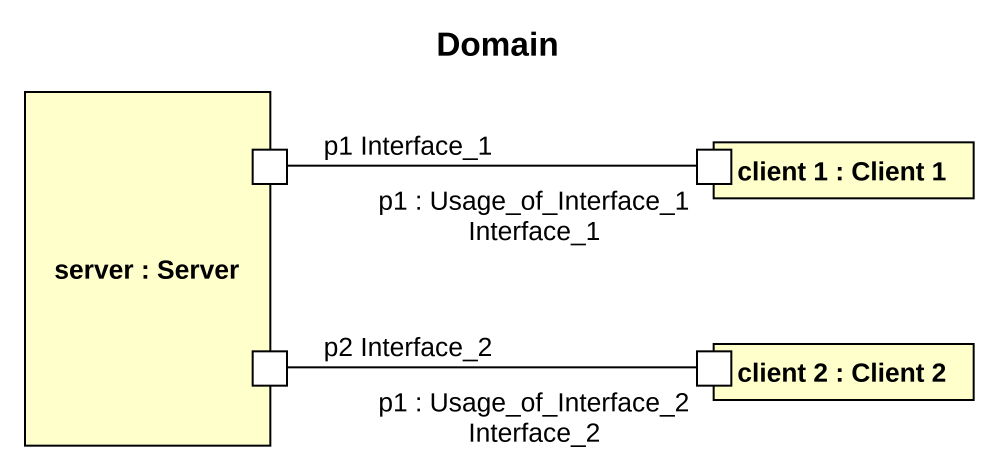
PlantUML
@startuml
title Domain
rectangle "server : Server" as server {
  port "p1 Interface_1" as p1_Interface_1
  port "p2 Interface_2" as p2_Interface_2
}
rectangle "client 1 : Client 1" as client_1 {
  port "p1 : Usage_of_Interface_1 Interface_1" as p1_Usage_of_Interface_1
}
rectangle "client 2 : Client 2" as client_2 {
  port "p1 : Usage_of_Interface_2 Interface_2" as p1_Usage_of_Interface_2
}
p1_Interface_1 -right- p1_Usage_of_Interface_1
p2_Interface_2 -right- p1_Usage_of_Interface_2
@enduml
